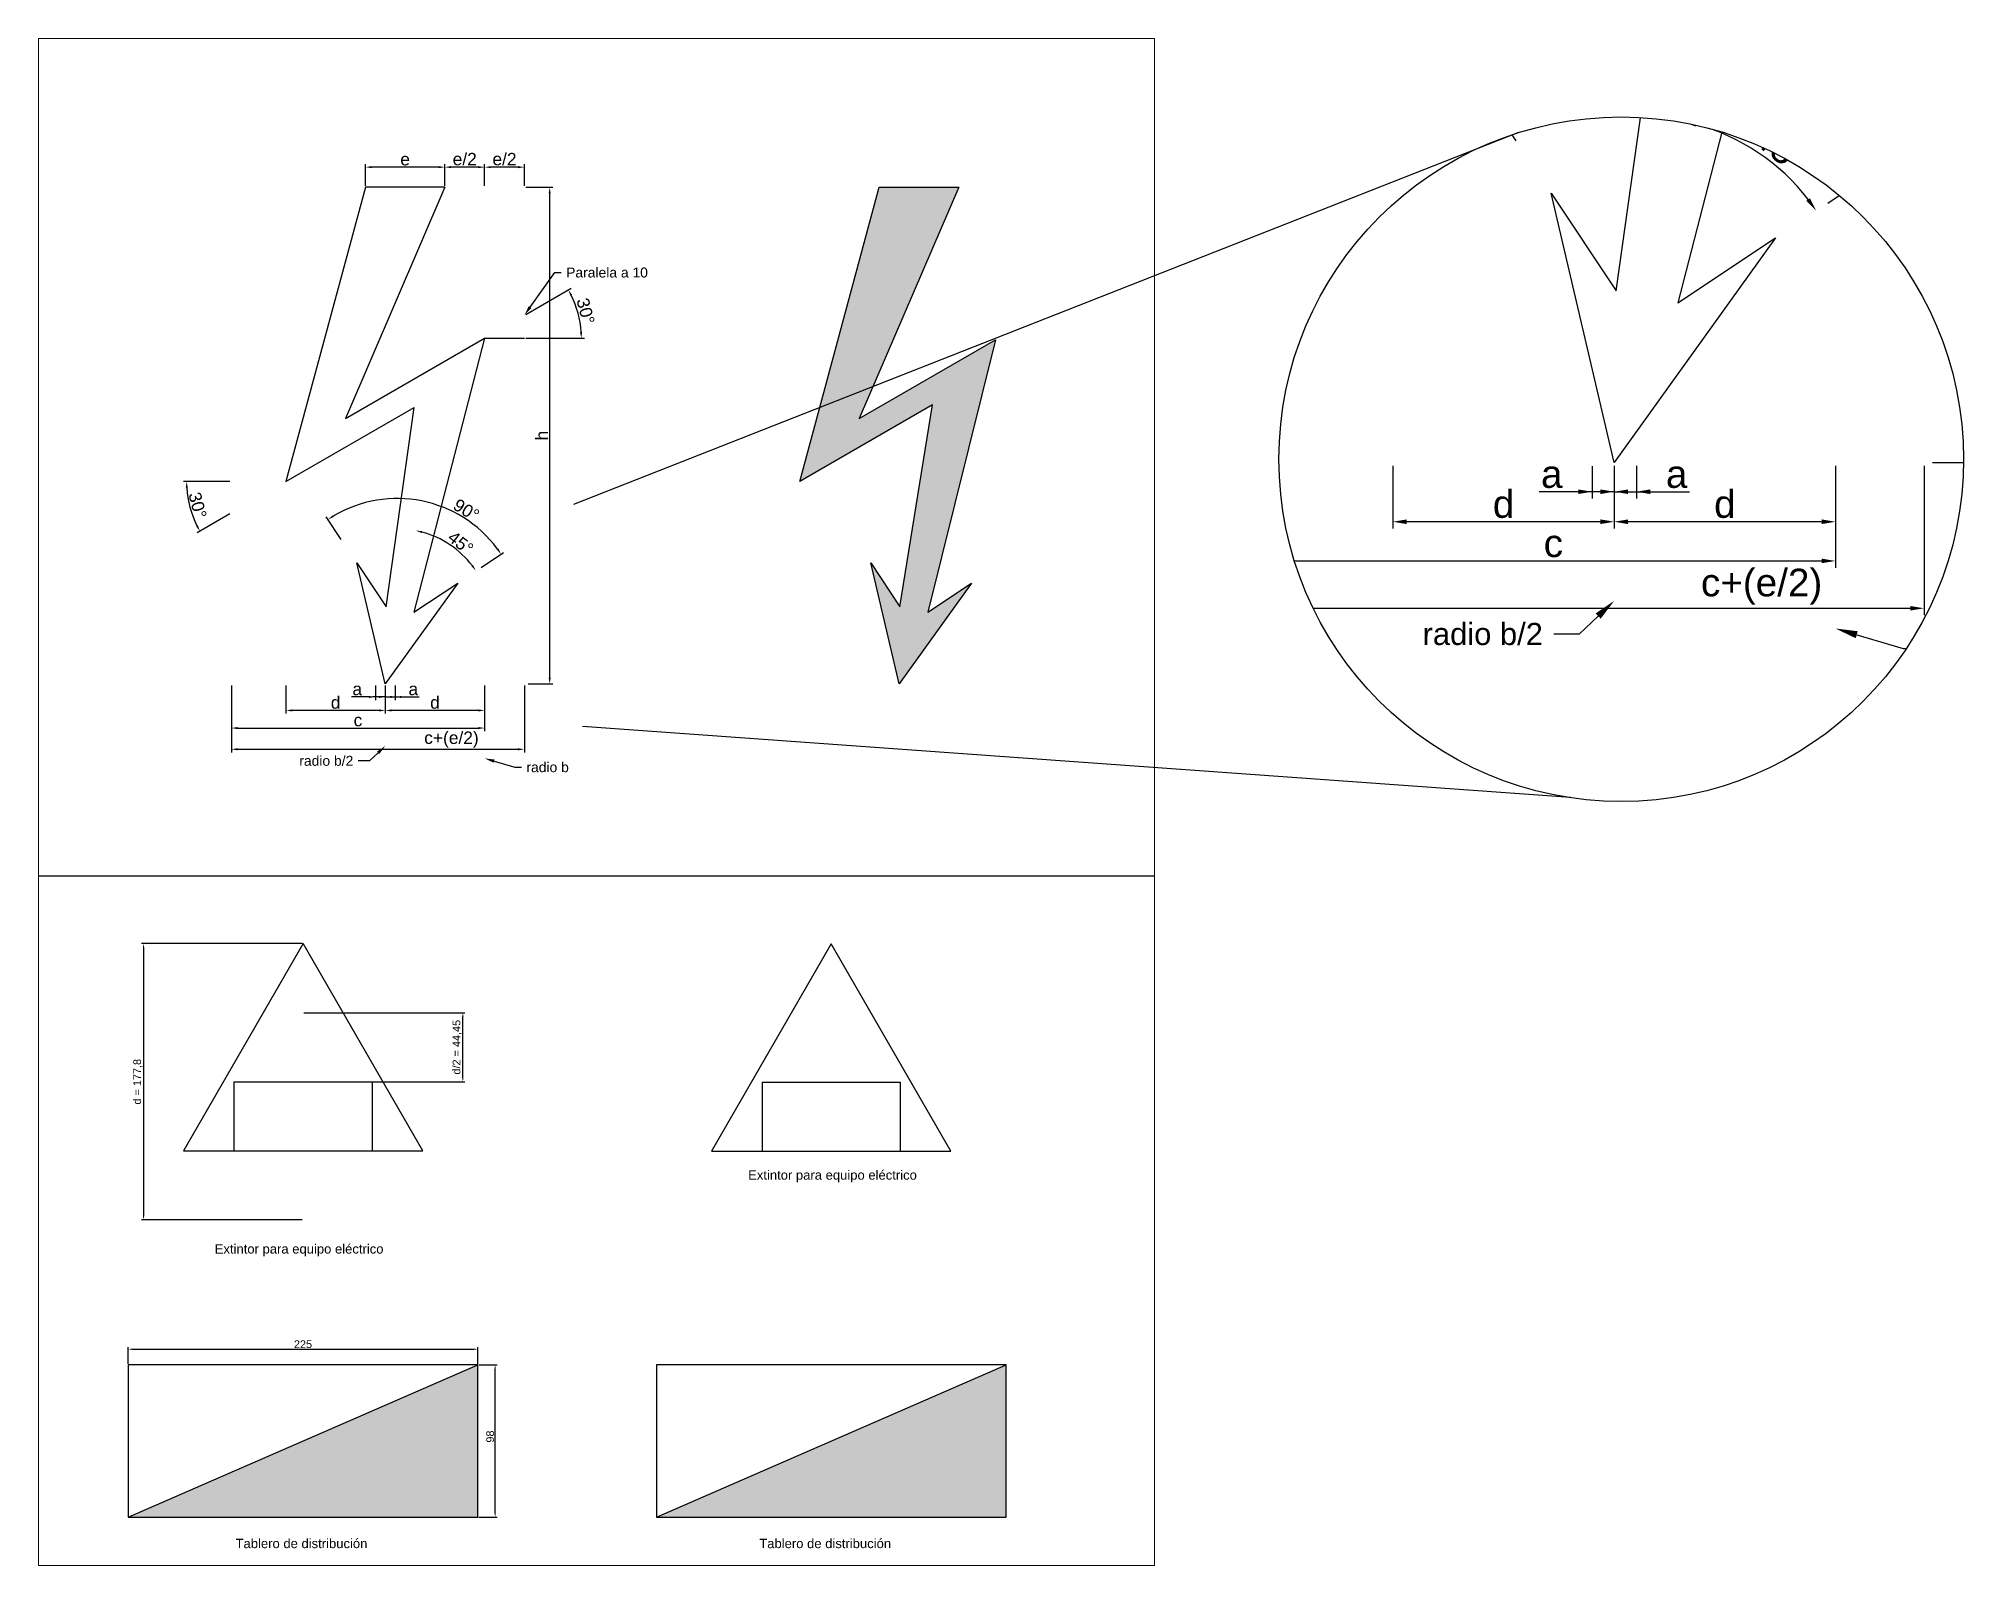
# Paper-space layout 'Layout1' of a CAD drawing. Header units: millimetres. Extents: x 4 to 241, y 3 to 192.
# The model-space entities are those that its viewports show. They can reach past a viewport. Long polylines and large blocks are cut down to what shows.
import ezdxf
from ezdxf import colors
from ezdxf.entities.mleader import LeaderData, LeaderLine
from ezdxf.math import Vec2, Vec3

# ---------------------------------------------------------------- set-up
doc = ezdxf.new("R2010")
doc.units = ezdxf.units.MM
doc.header["$LTSCALE"] = 0.05
doc.header["$PDMODE"] = 34
doc.header["$PDSIZE"] = 1
doc.layers.add('0-Dimension', color=92, linetype='Continuous')
doc.layers.add('0-Object', color=7, linetype='Continuous', lineweight=30)
doc.layers.add('0-Text', color=4, linetype='Continuous', lineweight=20)
doc.styles.get("Standard").update_dxf_attribs({"font": 'arial.ttf'})
doc.dimstyles.new('ISO-25', dxfattribs={"dimtxt": 5, "dimasz": 2.5, "dimexe": 1.25, "dimexo": 0.625, "dimtad": 1, "dimtxsty": 'Standard', "dimcen": 2.5, "dimadec": 0, "dimazin": 0, "dimtfac": 1, "dimtmove": 0, "dimatfit": 3, "dimfxl": 1, "dimarcsym": 0})

# ---------------------------------------------------------------- blocks, each defined once
blk = doc.blocks.new('*D1')
at = {"layer": '0-Dimension', "color": 0, "lineweight": -2, "transparency": 16777216}
for p, q in [((178.63, 200), (189.45, 200)), ((188.2, 2.5), (188.2, 197.5)), ((179.54, 0), (189.45, 0))]:
    blk.add_line(p, q, dxfattribs=at)
at = {"layer": '0-Dimension', "color": 0, "transparency": 16777216}
for points in [[(187.78, 197.5), (188.61, 197.5), (188.2, 200)], [(187.78, 2.5), (188.61, 2.5), (188.2, 0)]]:
    blk.add_solid(points, dxfattribs=at)
at = {"layer": 'Defpoints', "color": 0, "transparency": 16777216}
for p in [(178, 200), (188.2, 200), (178.92, 0)]:
    blk.add_point(p, dxfattribs=at)
at = {"layer": '0-Dimension', "color": 0, "transparency": 16777216, "insert": (185.07, 100), "char_height": 5, "attachment_point": 5, "rotation": 90}
blk.add_mtext('h', dxfattribs=at)
blk = doc.blocks.new('*D2')
at = {"layer": '0-Dimension', "color": 0, "lineweight": -2, "transparency": 16777216}
for p, q in [((162, 200.62), (162, 209.35)), ((178, 200.62), (178, 209.35)), ((175.5, 208.1), (164.5, 208.1))]:
    blk.add_line(p, q, dxfattribs=at)
at = {"layer": '0-Dimension', "color": 0, "transparency": 16777216}
for points in [[(164.5, 208.52), (164.5, 207.69), (162, 208.1)], [(175.5, 208.52), (175.5, 207.69), (178, 208.1)]]:
    blk.add_solid(points, dxfattribs=at)
at = {"layer": 'Defpoints', "color": 0, "transparency": 16777216}
for p in [(162, 208.1), (162, 200), (178, 200)]:
    blk.add_point(p, dxfattribs=at)
at = {"layer": '0-Dimension', "color": 0, "transparency": 16777216, "insert": (170, 211.31), "char_height": 5, "width": 7.2688, "attachment_point": 5}
blk.add_mtext('e/2', dxfattribs=at)
blk = doc.blocks.new('*D3')
at = {"layer": '0-Dimension', "color": 0, "lineweight": -2, "transparency": 16777216}
for p, q in [((146, 200.62), (146, 209.35)), ((162, 200.62), (162, 209.35)), ((159.5, 208.1), (148.5, 208.1))]:
    blk.add_line(p, q, dxfattribs=at)
at = {"layer": '0-Dimension', "color": 0, "transparency": 16777216}
for points in [[(148.5, 208.52), (148.5, 207.69), (146, 208.1)], [(159.5, 208.52), (159.5, 207.69), (162, 208.1)]]:
    blk.add_solid(points, dxfattribs=at)
at = {"layer": 'Defpoints', "color": 0, "transparency": 16777216}
for p in [(146, 208.1), (146, 200), (162, 200)]:
    blk.add_point(p, dxfattribs=at)
at = {"layer": '0-Dimension', "color": 0, "transparency": 16777216, "insert": (154, 211.31), "char_height": 5, "attachment_point": 5}
blk.add_mtext('e/2', dxfattribs=at)
blk = doc.blocks.new('*D4')
at = {"layer": '0-Dimension', "color": 0, "lineweight": -2, "transparency": 16777216}
for p, q in [((114, 200.62), (114, 209.35)), ((146, 200.62), (146, 209.35)), ((143.5, 208.1), (116.5, 208.1))]:
    blk.add_line(p, q, dxfattribs=at)
at = {"layer": '0-Dimension', "color": 0, "transparency": 16777216}
for points in [[(116.5, 208.52), (116.5, 207.69), (114, 208.1)], [(143.5, 208.52), (143.5, 207.69), (146, 208.1)]]:
    blk.add_solid(points, dxfattribs=at)
at = {"layer": 'Defpoints', "color": 0, "transparency": 16777216}
for p in [(114, 208.1), (114, 200), (146, 200)]:
    blk.add_point(p, dxfattribs=at)
at = {"layer": '0-Dimension', "color": 0, "transparency": 16777216, "insert": (130, 211.27), "char_height": 5, "attachment_point": 5}
blk.add_mtext('e', dxfattribs=at)
blk = doc.blocks.new('*D5')
at = {"layer": '0-Dimension', "color": 0, "lineweight": -2, "transparency": 16777216}
for p, q in [((60, -0.62), (60, -19.04)), ((162, -0.62), (162, -19.04)), ((62.5, -17.79), (159.5, -17.79))]:
    blk.add_line(p, q, dxfattribs=at)
at = {"layer": '0-Dimension', "color": 0, "transparency": 16777216}
for points in [[(62.5, -17.37), (62.5, -18.2), (60, -17.79)], [(159.5, -17.37), (159.5, -18.2), (162, -17.79)]]:
    blk.add_solid(points, dxfattribs=at)
at = {"layer": 'Defpoints', "color": 0, "transparency": 16777216}
for p in [(60, 0), (162, 0), (162, -17.79)]:
    blk.add_point(p, dxfattribs=at)
at = {"layer": '0-Dimension', "color": 0, "transparency": 16777216, "insert": (111, -14.62), "char_height": 5, "attachment_point": 5}
blk.add_mtext('c', dxfattribs=at)
blk = doc.blocks.new('*D6')
at = {"layer": '0-Dimension', "color": 0, "lineweight": -2, "transparency": 16777216}
for p, q in [((122, -0.62), (122, -11.95)), ((162, -0.62), (162, -11.95)), ((159.5, -10.7), (124.5, -10.7))]:
    blk.add_line(p, q, dxfattribs=at)
at = {"layer": '0-Dimension', "color": 0, "transparency": 16777216}
for points in [[(124.5, -10.28), (124.5, -11.12), (122, -10.7)], [(159.5, -10.28), (159.5, -11.12), (162, -10.7)]]:
    blk.add_solid(points, dxfattribs=at)
at = {"layer": 'Defpoints', "color": 0, "transparency": 16777216}
for p in [(122, 0), (162, 0), (122, -10.7)]:
    blk.add_point(p, dxfattribs=at)
at = {"layer": '0-Dimension', "color": 0, "transparency": 16777216, "insert": (142, -7.53), "char_height": 5, "attachment_point": 5}
blk.add_mtext('d', dxfattribs=at)
blk = doc.blocks.new('*D7')
at = {"layer": '0-Dimension', "color": 0, "lineweight": -2, "transparency": 16777216}
for p, q in [((82, -0.62), (82, -11.95)), ((122, -0.62), (122, -11.95)), ((119.5, -10.7), (84.5, -10.7))]:
    blk.add_line(p, q, dxfattribs=at)
at = {"layer": '0-Dimension', "color": 0, "transparency": 16777216}
for points in [[(84.5, -10.28), (84.5, -11.12), (82, -10.7)], [(119.5, -10.28), (119.5, -11.12), (122, -10.7)]]:
    blk.add_solid(points, dxfattribs=at)
at = {"layer": 'Defpoints', "color": 0, "transparency": 16777216}
for p in [(82, 0), (122, 0), (82, -10.7)]:
    blk.add_point(p, dxfattribs=at)
at = {"layer": '0-Dimension', "color": 0, "transparency": 16777216, "insert": (102, -7.53), "char_height": 5, "attachment_point": 5}
blk.add_mtext('d', dxfattribs=at)
blk = doc.blocks.new('*D8')
at = {"layer": '0-Dimension', "color": 0, "lineweight": -2, "transparency": 16777216}
for p, q in [((59.38, 81.48), (40.74, 81.48)), ((59.46, 68.47), (46.27, 60.85))]:
    blk.add_line(p, q, dxfattribs=at)
blk.add_arc((82, 81.48), 40.01, 183.5806, 206.4194, dxfattribs=at)
at = {"layer": '0-Dimension', "color": 0, "transparency": 16777216}
for points in [[(41.65, 78.97), (42.48, 79), (41.99, 81.48)], [(46.54, 63.88), (45.8, 63.48), (47.35, 61.48)]]:
    blk.add_solid(points, dxfattribs=at)
at = {"layer": 'Defpoints', "color": 0, "transparency": 16777216}
for p in [(178, 136.91), (60, 81.48), (82, 81.48), (42.6, 74.53), (60, 68.78)]:
    blk.add_point(p, dxfattribs=at)
at = {"layer": '0-Dimension', "color": 0, "transparency": 16777216, "insert": (46.42, 71.95), "char_height": 5, "attachment_point": 5, "rotation": 285}
blk.add_mtext('30°', dxfattribs=at)
blk = doc.blocks.new('*D9')
at = {"layer": '0-Dimension', "color": 0, "lineweight": -2, "transparency": 16777216}
for p, q in [((178.54, 148.77), (196.8, 159.31)), ((178.62, 139.22), (202.18, 139.22))]:
    blk.add_line(p, q, dxfattribs=at)
blk.add_arc((162, 139.22), 38.93, 3.68, 26.32, dxfattribs=at)
at = {"layer": '0-Dimension', "color": 0, "transparency": 16777216}
for points in [[(196.53, 156.28), (197.26, 156.67), (195.71, 158.68)], [(201.27, 141.73), (200.43, 141.7), (200.93, 139.22)]]:
    blk.add_solid(points, dxfattribs=at)
at = {"layer": 'Defpoints', "color": 0, "transparency": 16777216}
for p in [(178, 148.45), (200.34, 145.98), (162, 139.22), (178, 139.22), (60, 80.33)]:
    blk.add_point(p, dxfattribs=at)
at = {"layer": '0-Dimension', "color": 0, "transparency": 16777216, "insert": (202.67, 150.12), "char_height": 5, "attachment_point": 5, "rotation": 285}
blk.add_mtext('30°', dxfattribs=at)
blk = doc.blocks.new('*D10')
at = {"layer": '0-Dimension', "color": 0, "lineweight": -2, "transparency": 16777216}
blk.add_arc((126.89, 24.44), 38, 37.46, 74.9201, dxfattribs=at)
at = {"layer": '0-Dimension', "color": 0, "transparency": 16777216}
for points in [[(136.68, 60.73), (136.87, 61.54), (134.34, 61.7)], [(157.39, 47.8), (156.71, 47.31), (158.51, 45.52)]]:
    blk.add_solid(points, dxfattribs=at)
at = {"layer": 'Defpoints', "color": 0, "transparency": 16777216}
for p in [(162, 200), (143.73, 58.51), (160.08, 46.57), (126.8, 24.38), (122, 0)]:
    blk.add_point(p, dxfattribs=at)
at = {"layer": '0-Dimension', "color": 0, "transparency": 16777216, "insert": (152.34, 56.8), "char_height": 5, "attachment_point": 5, "rotation": 321.8062}
blk.add_mtext('45°', dxfattribs=at)
blk = doc.blocks.new('*D11')
at = {"layer": '0-Dimension', "color": 0, "lineweight": -2, "transparency": 16777216}
for p, q in [((104.26, 58.18), (98.22, 67.25)), ((160.6, 46.92), (169.66, 52.96))]:
    blk.add_line(p, q, dxfattribs=at)
blk.add_arc((126.8, 24.38), 50.27, 36.5399, 120.8402, dxfattribs=at)
at = {"layer": '0-Dimension', "color": 0, "transparency": 16777216}
for points in [[(101.25, 67.19), (100.81, 67.89), (98.92, 66.21)], [(167.53, 54.55), (166.84, 54.07), (168.62, 52.26)]]:
    blk.add_solid(points, dxfattribs=at)
at = {"layer": 'Defpoints', "color": 0, "transparency": 16777216}
for p in [(123.56, 74.54), (104.61, 57.66), (160.08, 46.57), (126.8, 24.38), (126.8, 24.38)]:
    blk.add_point(p, dxfattribs=at)
at = {"layer": '0-Dimension', "color": 0, "transparency": 16777216, "insert": (154.64, 70), "char_height": 5, "attachment_point": 5, "rotation": 328.6046}
blk.add_mtext('90°', dxfattribs=at)
blk = doc.blocks.new('*D12')
at = {"layer": '0-Dimension', "color": 0, "lineweight": -2, "transparency": 16777216}
for p, q in [((122, -0.62), (122, -6.52)), ((126, -0.62), (126, -6.52)), ((119.5, -5.27), (117, -5.27)), ((122, -5.27), (126, -5.27)), ((128.5, -5.27), (135.59, -5.27))]:
    blk.add_line(p, q, dxfattribs=at)
at = {"layer": '0-Dimension', "color": 0, "transparency": 16777216}
for points in [[(119.5, -4.86), (119.5, -5.69), (122, -5.27)], [(128.5, -4.86), (128.5, -5.69), (126, -5.27)]]:
    blk.add_solid(points, dxfattribs=at)
at = {"layer": 'Defpoints', "color": 0, "transparency": 16777216}
for p in [(122, 0), (126, 0), (126, -5.27)]:
    blk.add_point(p, dxfattribs=at)
at = {"layer": '0-Dimension', "color": 0, "transparency": 16777216, "insert": (133.29, -2.11), "char_height": 5, "attachment_point": 5}
blk.add_mtext('a', dxfattribs=at)
blk = doc.blocks.new('*D13')
at = {"layer": '0-Dimension', "color": 0, "lineweight": -2, "transparency": 16777216}
for p, q in [((118, -0.63), (118, -6.52)), ((122, -0.63), (122, -6.52)), ((115.5, -5.27), (108.41, -5.27)), ((122, -5.27), (118, -5.27)), ((124.5, -5.27), (127, -5.27))]:
    blk.add_line(p, q, dxfattribs=at)
at = {"layer": '0-Dimension', "color": 0, "transparency": 16777216}
for points in [[(115.5, -4.86), (115.5, -5.69), (118, -5.27)], [(124.5, -4.86), (124.5, -5.69), (122, -5.27)]]:
    blk.add_solid(points, dxfattribs=at)
at = {"layer": 'Defpoints', "color": 0, "transparency": 16777216}
for p in [(118, 0), (122, 0), (118, -5.27)]:
    blk.add_point(p, dxfattribs=at)
at = {"layer": '0-Dimension', "color": 0, "transparency": 16777216, "insert": (110.71, -2.11), "char_height": 5, "attachment_point": 5}
blk.add_mtext('a', dxfattribs=at)
blk = doc.blocks.new('*D14')
at = {"layer": '0-Dimension', "color": 0, "lineweight": -2, "transparency": 16777216}
for p, q in [((60, -0.62), (60, -27.59)), ((178, -0.62), (178, -27.59)), ((62.5, -26.34), (175.5, -26.34))]:
    blk.add_line(p, q, dxfattribs=at)
at = {"layer": '0-Dimension', "color": 0, "transparency": 16777216}
for points in [[(62.5, -25.93), (62.5, -26.76), (60, -26.34)], [(175.5, -25.93), (175.5, -26.76), (178, -26.34)]]:
    blk.add_solid(points, dxfattribs=at)
at = {"layer": 'Defpoints', "color": 0, "transparency": 16777216}
for p in [(60, 0), (178, 0), (178, -26.34)]:
    blk.add_point(p, dxfattribs=at)
at = {"layer": '0-Dimension', "color": 0, "transparency": 16777216, "insert": (148.65, -22.44), "char_height": 5, "attachment_point": 5}
blk.add_mtext('c+(e/2)', dxfattribs=at)
blk = doc.blocks.new('RETIE - Riesgo eléctrico')
at = {"true_color": 0x636466}
h = blk.add_hatch(color=251, dxfattribs=at)
h.dxf.hatch_style = 1
h.paths.add_polyline_path([(-40, 81.48), (13.48, 112.36), (0.35, 31.06), (-11.4, 48.68), (0, 0), (29.16, 40.62), (11.5, 28.85), (38.78, 138.51), (-16.05, 106.85), (24, 200), (-8, 200)])
at = {"lineweight": 30}
blk.add_lwpolyline([(-40, 81.48), (-8, 200), (24, 200), (-16.05, 106.85), (38.78, 138.51), (11.5, 28.85), (29.16, 40.62), (0, 0), (-11.4, 48.68), (0.35, 31.06), (13.48, 112.36)], close=True, dxfattribs=at)
blk = doc.blocks.new('*D16')
at = {"layer": '0-Dimension', "color": 0, "lineweight": -2, "transparency": 16777216}
for p, q in [((129.99, -110.77), (26.76, -110.77)), ((28.01, -113.27), (28.01, -286.07)), ((129.99, -288.57), (26.76, -288.57))]:
    blk.add_line(p, q, dxfattribs=at)
at = {"layer": '0-Dimension', "color": 0, "transparency": 16777216}
for points in [[(27.6, -113.27), (28.43, -113.27), (28.01, -110.77)], [(27.6, -286.07), (28.43, -286.07), (28.01, -288.57)]]:
    blk.add_solid(points, dxfattribs=at)
at = {"layer": 'Defpoints', "color": 0, "transparency": 16777216}
for p in [(130.61, -110.77), (28.01, -288.57), (130.61, -288.57)]:
    blk.add_point(p, dxfattribs=at)
at = {"layer": '0-Dimension', "color": 0, "transparency": 16777216, "insert": (24.38, -199.67), "char_height": 5, "attachment_point": 5, "rotation": 90}
blk.add_mtext('d = 177,8', dxfattribs=at)
blk = doc.blocks.new('*D17')
at = {"layer": '0-Dimension', "color": 0, "lineweight": -2, "transparency": 16777216}
for p, q in [((131.24, -155.22), (234.71, -155.22)), ((233.46, -197.17), (233.46, -157.72)), ((131.24, -199.67), (234.71, -199.67))]:
    blk.add_line(p, q, dxfattribs=at)
at = {"layer": '0-Dimension', "color": 0, "transparency": 16777216}
for points in [[(233.04, -157.72), (233.88, -157.72), (233.46, -155.22)], [(233.04, -197.17), (233.88, -197.17), (233.46, -199.67)]]:
    blk.add_solid(points, dxfattribs=at)
at = {"layer": 'Defpoints', "color": 0, "transparency": 16777216}
for p in [(130.61, -155.22), (233.46, -155.22), (130.61, -199.67)]:
    blk.add_point(p, dxfattribs=at)
at = {"layer": '0-Dimension', "color": 0, "transparency": 16777216, "insert": (229.8, -177.45), "char_height": 5, "attachment_point": 5, "rotation": 90}
blk.add_mtext('d/2 = 44,45', dxfattribs=at)
blk = doc.blocks.new('RETIE - Extintor para equipo eléctrico')
for p, q in [((-44.45, 44.45), (-44.45, 0)), ((-44.45, 44.45), (44.45, 44.45)), ((44.45, 44.45), (44.45, 0))]:
    blk.add_line(p, q)
blk.add_lwpolyline([(0, 133.35), (-76.99, 0), (76.99, 0)], close=True)
blk = doc.blocks.new('*D19')
at = {"layer": '0-Dimension', "color": 0, "lineweight": -2, "transparency": 16777216}
for p, q in [((243.74, -381.84), (255.47, -381.84)), ((254.22, -477.34), (254.22, -384.34)), ((243.74, -479.84), (255.47, -479.84))]:
    blk.add_line(p, q, dxfattribs=at)
at = {"layer": '0-Dimension', "color": 0, "transparency": 16777216}
for points in [[(253.8, -384.34), (254.63, -384.34), (254.22, -381.84)], [(253.8, -477.34), (254.63, -477.34), (254.22, -479.84)]]:
    blk.add_solid(points, dxfattribs=at)
at = {"layer": 'Defpoints', "color": 0, "transparency": 16777216}
for p in [(243.11, -381.84), (254.22, -381.84), (243.11, -479.84)]:
    blk.add_point(p, dxfattribs=at)
at = {"layer": '0-Dimension', "color": 0, "transparency": 16777216, "insert": (251.04, -427.97), "char_height": 5, "attachment_point": 5, "rotation": 90}
blk.add_mtext('98', dxfattribs=at)
blk = doc.blocks.new('*D20')
at = {"layer": '0-Dimension', "color": 0, "lineweight": -2, "transparency": 16777216}
for p, q in [((18.11, -381.22), (18.11, -370.48)), ((20.61, -371.73), (240.61, -371.73)), ((243.11, -381.22), (243.11, -370.48))]:
    blk.add_line(p, q, dxfattribs=at)
at = {"layer": '0-Dimension', "color": 0, "transparency": 16777216}
for points in [[(20.61, -371.31), (20.61, -372.14), (18.11, -371.73)], [(240.61, -371.31), (240.61, -372.14), (243.11, -371.73)]]:
    blk.add_solid(points, dxfattribs=at)
at = {"layer": 'Defpoints', "color": 0, "transparency": 16777216}
for p in [(243.11, -371.73), (18.11, -381.84), (243.11, -381.84)]:
    blk.add_point(p, dxfattribs=at)
at = {"layer": '0-Dimension', "color": 0, "transparency": 16777216, "insert": (130.61, -368.55), "char_height": 5, "attachment_point": 5}
blk.add_mtext('225', dxfattribs=at)
blk = doc.blocks.new('*U23')
h = blk.add_hatch(color=256)
h.dxf.hatch_style = 1
h.paths.add_polyline_path([(-112.5, 0), (112.5, 0), (112.5, 98)])
blk.add_line((-112.5, 0), (112.5, 98))
blk.add_lwpolyline([(-112.5, 0), (112.5, 0), (112.5, 98), (-112.5, 98)], close=True)

msp = doc.modelspace()

# ---------------------------------------------------------------- hatches: boundary and pattern name
h = msp.add_hatch(color=256)
h.dxf.hatch_style = 1
h.paths.add_polyline_path([(18.111, -479.842), (243.111, -479.842), (243.111, -381.842)])

# ---------------------------------------------------------------- linework, layer by layer
at = {"layer": '0-Dimension'}
msp.add_line((162, 139.217), (178, 139.217), dxfattribs=at)
at = {"layer": '0-Object'}
for p, q in [((114, 200), (82, 81.481)), ((146, 200), (105.947, 106.855)), ((146, 200), (114, 200)), ((105.947, 106.855), (162, 139.217)), ((162, 139.217), (133.501, 28.848)), ((82, 81.481), (133.576, 111.259)), ((122.348, 31.057), (133.576, 111.259)), ((122, 0), (110.598, 48.682)), ((110.598, 48.682), (122.348, 31.057)), ((151.156, 40.619), (122, 0)), ((133.501, 28.848), (151.156, 40.619)), ((86.161, -199.67), (86.161, -244.12)), ((86.161, -199.67), (175.061, -199.67)), ((175.061, -199.67), (175.061, -244.12)), ((18.111, -479.842), (243.111, -381.842))]:
    msp.add_line(p, q, dxfattribs=at)
for points in [[(130.611, -110.77), (53.622, -244.12), (207.601, -244.12)], [(18.111, -479.842), (243.111, -479.842), (243.111, -381.842), (18.111, -381.842)]]:
    msp.add_lwpolyline(points, close=True, dxfattribs=at)

# ---------------------------------------------------------------- block references
for name, p in [('RETIE - Riesgo eléctrico', (328.919, 0)), ('RETIE - Extintor para equipo eléctrico', (470.445, -244.358)), ('*U23', (470.445, -479.842))]:
    msp.add_blockref(name, p)

# ---------------------------------------------------------------- texts
at = {"layer": '0-Text', "char_height": 6, "attachment_point": 1}
for s, insert in [('\\pxqc;Extintor para equipo eléctrico', (412.127, -256.664)), ('\\pxqc;Extintor para equipo eléctrico', (68.97, -304.209)), ('\\pxqc;Tablero de distribución', (70.488, -493.743)), ('\\pxqc;Tablero de distribución', (407.416, -493.743))]:
    msp.add_mtext_dynamic_manual_height_columns(s, width=118.27131, gutter_width=12.5, heights=[14.159], dxfattribs=dict(at, insert=insert))

# ---------------------------------------------------------------- dimensions: what is measured, and where the dimension line sits
at = {"layer": '0-Dimension'}
for base, p1, p2, text, picture, middle in [((114, 208.103), (146, 200), (114, 200), 'e', '*D4', (130, 211.269)), ((146, 208.103), (162, 200), (146, 200), 'e/2', '*D3', (154, 211.313)), ((82, -10.701), (122, 0), (82, 0), 'd', '*D7', (102, -7.535))]:
    dim = msp.add_linear_dim(base=base, p1=p1, p2=p2, text=text, dimstyle='ISO-25', override={"dimtmove": 1}, dxfattribs=at)
    dim.commit()
    dim.dimension.update_dxf_attribs({"geometry": picture, "text_midpoint": middle})
for base, p1, p2, text, picture, middle in [((162, 208.103), (178, 200), (162, 200), 'e/2', '*D2', (170, 211.313)), ((122, -10.701), (162, 0), (122, 0), 'd', '*D6', (142, -7.535))]:
    dim = msp.add_linear_dim(base=base, p1=p1, p2=p2, text=text, dimstyle='ISO-25', dxfattribs=at)
    dim.commit()
    dim.dimension.update_dxf_attribs({"geometry": picture, "text_midpoint": middle})
for base, line1, line2, picture, middle in [((143.732, 58.505), ((126.799, 24.381), (160.081, 46.569)), ((162, 200), (122, 0)), '*D10', (150.386, 54.307)), ((123.564, 74.544), ((126.799, 24.381), (104.611, 57.663)), ((126.799, 24.381), (160.081, 46.569)), '*D11', (152.985, 67.288))]:
    dim = msp.add_angular_dim_2l(base=base, line1=line1, line2=line2, dimstyle='ISO-25', dxfattribs=at)
    dim.commit()
    dim.dimension.update_dxf_attribs({"geometry": picture, "text_midpoint": middle, "dimtype": 162})
for base, p1, p2, text, picture, middle in [((188.198, 200), (178.919, 0), (178, 200), 'h', '*D1', (185.073, 100)), ((28.015, -288.57), (130.611, -110.77), (130.611, -288.57), 'd = <>', '*D16', (24.385, -199.67)), ((233.46, -155.22), (130.611, -199.67), (130.611, -155.22), 'd/2 = <>', '*D17', (229.798, -177.445))]:
    dim = msp.add_linear_dim(base=base, p1=p1, p2=p2, angle=90, text=text, dimstyle='ISO-25', dxfattribs=at)
    dim.commit()
    dim.dimension.update_dxf_attribs({"geometry": picture, "text_midpoint": middle})
for base, line1, line2, picture, middle in [((200.339, 145.977), ((162, 139.217), (178, 139.217)), ((60, 80.327), (178, 148.454)), '*D9', (202.675, 150.115)), ((42.597, 74.534), ((60, 68.78), (178, 136.907)), ((82, 81.481), (60, 81.481)), '*D8', (46.424, 71.949))]:
    dim = msp.add_angular_dim_2l(base=base, line1=line1, line2=line2, dimstyle='ISO-25', dxfattribs=at)
    dim.commit()
    dim.dimension.update_dxf_attribs({"geometry": picture, "text_midpoint": middle})
for base, p1, p2, text, picture, middle in [((162, -17.785), (60, 0), (162, 0), 'c', '*D5', (111, -17.785)), ((178, -26.344), (60, 0), (178, 0), 'c+(e/2)', '*D14', (148.646, -26.344)), ((118, -5.274), (122, 0), (118, 0), 'a', '*D13', (110.707, -5.274)), ((126, -5.274), (122, 0), (126, 0), 'a', '*D12', (133.293, -5.274))]:
    dim = msp.add_linear_dim(base=base, p1=p1, p2=p2, text=text, dimstyle='ISO-25', dxfattribs=at)
    dim.commit()
    dim.dimension.update_dxf_attribs({"geometry": picture, "text_midpoint": middle, "dimtype": 160})
dim = msp.add_linear_dim(base=(243.111, -371.728), p1=(18.111, -381.842), p2=(243.111, -381.842), dimstyle='ISO-25', dxfattribs=at)
dim.commit()
dim.dimension.update_dxf_attribs({"geometry": '*D20', "text_midpoint": (130.611, -371.728), "dimtype": 160})
dim = msp.add_linear_dim(base=(254.217, -381.842), p1=(243.111, -479.842), p2=(243.111, -381.842), angle=90, dimstyle='ISO-25', dxfattribs=at)
dim.commit()
dim.dimension.update_dxf_attribs({"geometry": '*D19', "text_midpoint": (254.217, -427.973), "dimtype": 160})

# ---------------------------------------------------------------- leaders
ml = msp.add_multileader_mtext('Standard', dxfattribs=at)
ml.set_content('Paralela a 10', color=256)
ml.set_leader_properties()
ml.build(insert=Vec2(0, 0))
ctx = ml.context
ctx.base_point, ctx.plane_origin = Vec3(192.831, 165.636), Vec3(178, 148.454)
notes = []
notes.append((ctx, [(0, (1, 1, 0), (190.217, 165.636), (1, 0), 2.615, [(0, [(178, 148.454)], 0, [])])]))
ctx.mtext.insert, ctx.mtext.flow_direction = Vec3(194.831, 167.671), 5
ml = msp.add_multileader_mtext('Standard', dxfattribs=at)
ml.set_content('radio b/2', color=256)
ml.set_leader_properties()
ml.build(insert=Vec2(0, 0))
ctx = ml.context
ctx.base_point, ctx.plane_origin = Vec3(86.022, -31.021), Vec3(122, -25)
ctx.text_align_type = 2
notes.append((ctx, [(1, (1, 1, 0), (115.655, -31.021), (-1, 0), 4.544, [(0, [(122, -25)], 0, [])])]))
ctx.mtext.insert, ctx.mtext.alignment, ctx.mtext.flow_direction = Vec3(109.111, -28.987), 3, 5
ml = msp.add_multileader_mtext('Standard', dxfattribs=at)
ml.set_content('radio b', color=256)
ml.set_leader_properties()
ml.build(insert=Vec2(0, 0))
ctx = ml.context
ctx.base_point, ctx.plane_origin = Vec3(176.831, -33.59), Vec3(162, -30)
notes.append((ctx, [(0, (1, 1, 0), (174.217, -33.59), (1, 0), 2.615, [(0, [(162, -30)], 0, [])])]))
ctx.mtext.insert, ctx.mtext.flow_direction = Vec3(178.831, -31.557), 5
for ctx, leaders in notes:
    for number, flags, end, landing, length, lines in leaders:
        leader = LeaderData()
        leader.index, (leader.has_last_leader_line, leader.has_dogleg_vector, leader.attachment_direction) = number, flags
        leader.last_leader_point, leader.dogleg_vector, leader.dogleg_length = Vec3(end), Vec3(landing), length
        for number, points, colour, breaks in lines:
            line = LeaderLine()
            line.index, line.vertices, line.color, line.breaks = number, Vec3.list(points), colors.encode_raw_color(colour), breaks
            leader.lines.append(line)
        ctx.leaders.append(leader)

psp = doc.layouts.get("Layout1")

# ---------------------------------------------------------------- linework, layer by layer
for p, q in [((186.17, 179.94), (69.64, 134.1)), ((192.57, 97.95), (70.76, 106.73))]:
    psp.add_line(p, q)
psp.add_circle((198.82, 139.68), 42.2)

# ---------------------------------------------------------------- viewports
at = {"layer": '0', "view_target_point": (466.431, 130.876)}
psp.add_viewport(center=(72.49, 139.92), size=(137.58, 103.2609), view_center_point=(-259.374, -39.6), view_height=337.29908, dxfattribs=at)
vp = psp.add_viewport(center=(198.82, 139.68), size=(84.4, 84.396), view_center_point=(-343.165, -130.266), view_height=123.7493, status=4, dxfattribs=at)
vp.dxf.flags = 0x10000  # cut along an outline
vp.dxf.clipping_boundary_handle = psp.add_lwpolyline([(156.62, 139.68, 1), (241.02, 139.68, 1)], format="xyb", close=True, dxfattribs={"invisible": 1}).dxf.handle
psp.add_viewport(center=(72.49, 45.78), size=(137.58, 85.0106), view_center_point=(-146.998, -419.985), view_height=443.62659, status=3, dxfattribs=at)

doc.saveas('drawing.dxf')
